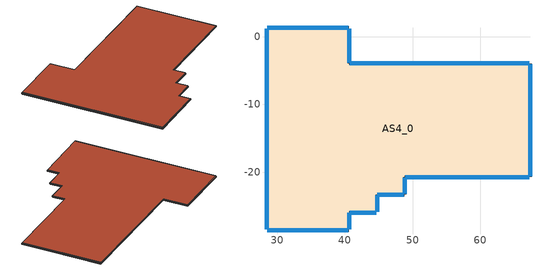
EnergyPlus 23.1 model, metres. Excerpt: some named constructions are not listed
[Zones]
AS4_0
 floor outside (90.1-2019 Nonresidential CZ 0 Exterior Floor (Mass)): 28.52,-28.46 28.52,1.21 40.52,1.21 40.52,-4 67.21,-4 67.21,-20.65 48.74,-20.65 48.74,-23.26 44.63,-23.26 44.63,-25.86 40.52,-25.86 40.52,-28.46 z44.8; 40.52,-4,44.8 40.52,1.21,44.8 40.63,-3.89,44.91; 67.21,-3.89,44.91 40.52,-4,44.8 40.63,-3.89,44.91; 48.74,-20.65,44.8 67.21,-20.65,44.8 48.84,-20.76,44.91; 48.84,-23.26,44.91 48.74,-20.65,44.8 48.84,-20.76,44.91; 44.63,-23.26,44.8 48.74,-23.26,44.8 44.73,-23.36,44.91; 44.73,-25.86,44.91 44.63,-23.26,44.8 44.73,-23.36,44.91; 40.52,-25.86,44.8 44.63,-25.86,44.8 40.63,-25.96,44.91; 40.63,-28.46,44.91 40.52,-25.86,44.8 40.63,-25.96,44.91
 wall outside (90.1-2019 Nonresidential CZ 0 Exterior Wall (Mass)): 28.41,1.21 28.41,-28.46 / 40.52,1.31 28.52,1.31 / 67.21,-3.89 40.63,-3.89 40.63,1.21 / 67.31,-20.65 67.31,-4 / 48.84,-23.26 48.84,-20.76 67.21,-20.76 / 44.73,-25.86 44.73,-23.36 48.74,-23.36 / 40.63,-28.46 40.63,-25.96 44.63,-25.96 / 28.52,-28.57 40.52,-28.57 z44.91:45.05
 window (90.1-2019 Nonresidential CZ 0 Glazing (Operable)): 28.41,1.16 28.41,-28.41 z44.96:45; 40.48,1.31 28.56,1.31 / 40.63,-3.85 40.63,1.16 / 67.17,-3.89 40.67,-3.89 / 67.31,-20.61 67.31,-4.04 / 48.88,-20.76 67.17,-20.76 / 48.84,-23.21 48.84,-20.8 / 44.78,-23.36 48.69,-23.36 / 44.73,-25.82 44.73,-23.4 / 40.67,-25.96 44.59,-25.96 / 40.63,-28.42 40.63,-26.01 / 28.56,-28.57 40.48,-28.57 z44.95:45.01
 roof outside (90.1-2019 Nonresidential CZ 0 Exterior Roof (Mass)): 28.52,-28.46 40.52,-28.46 40.52,-25.86 44.63,-25.86 44.63,-23.26 48.74,-23.26 48.74,-20.65 67.21,-20.65 67.21,-4 40.52,-4 40.52,1.21 28.52,1.21 z45.16; 40.52,1.21,45.16 28.52,1.31,45.05 28.52,1.21,45.16; 67.21,-20.65,45.16 67.31,-4,45.05 67.21,-4,45.16; 28.52,-28.46,45.16 40.52,-28.57,45.05 40.52,-28.46,45.16; 28.52,1.21,45.16 28.41,-28.46,45.05 28.52,-28.46,45.16
[Schedule:Day:Hourly]
c4ccf447-a27b-42b1-9802-ea999d4b2c90: Fraction, 1, 1, 1, 1, 1, 1, 1, 1, 1, 1, 0, 0, 0, 0, 0, 0, 1, 0, 0, 0, 0, 0, 0, 0
0b398b69-4368-4b74-b2f3-175b7dc5af27: Fraction, 1, 1, 1, 1, 1, 1, 1, 1, 1, 1, 1, 1, 0, 0, 0, 0, 0, 0, 0, 0, 0, 1, 1, 1
ac3c7a05-58bb-4a42-895c-72974b72888a: Fraction, 1, 1, 1, 1, 1, 1, 1, 0, 0, 0, 1, 1, 1, 1, 1, 1, 1, 0, 0, 0, 0, 1, 1, 1
3d5754fb-32bc-41e4-b112-98fcc44bd598: Fraction, 1, 1, 1, 1, 1, 1, 1, 1, 0, 0, 1, 1, 1, 1, 0, 1, 1, 1, 1, 1, 1, 1, 1, 1
82bcf877-275c-4a3c-b765-4a123bf61ed1: Fraction, 1, 1, 1, 1, 1, 1, 1, 1, 1, 0, 0, 0, 0, 1, 0, 0, 0, 0, 0, 0, 0, 0, 0, 0
9890cd37-b4c2-4c44-a83e-878bee04c5f3: Fraction, 1, 1, 1, 1, 1, 1, 1, 1, 0, 1, 1, 1, 1, 1, 1, 1, 1, 0, 1, 1, 1, 1, 1, 1
ae56a4a5-2270-4217-b9a9-b86023c949cb: Fraction, 1, 1, 1, 1, 1, 1, 1, 1, 0, 0, 1, 1, 1, 1, 1, 1, 0, 0, 0, 0, 0, 0, 1, 1
fbecde6c-4461-45eb-8aa6-6595ed944752: Fraction, 1, 1, 1, 1, 1, 1, 1, 0, 0, 0, 1, 1, 1, 0, 0, 0, 0, 1, 1, 1, 1, 1, 1, 1
41b021f0-73a1-4d49-be81-165688b528af: Fraction, 1, 1, 1, 1, 1, 1, 1, 1, 0, 0, 1, 1, 1, 1, 1, 1, 1, 0, 0, 0, 0, 0, 0, 1
3584f15f-e101-4984-91b8-3adbc99df360: Fraction, 1, 1, 1, 1, 0, 1, 1, 0, 0, 0, 0, 1, 1, 1, 1, 1, 0, 0, 0, 0, 0, 0, 0, 0
c58415d5-892f-485b-a76e-905961b24608: Fraction, 0, 0, 0, 0, 0, 1, 1, 1, 0, 0, 0, 0, 0, 1, 0, 0, 0, 0, 0, 0, 0, 0, 0, 0
72c68f45-f9cc-403b-b459-3e58ecabbf84: Fraction, 1, 1, 1, 1, 1, 1, 1, 1, 0, 0, 1, 1, 1, 1, 0, 0, 0, 0, 0, 0, 0, 0, 0, 0
c0fd0fdc-a16f-4514-a455-66bd269fde6d: Fraction, 0, 0, 0, 0, 0, 0, 0, 1, 0, 0, 0, 0, 0, 1, 0, 0, 0, 0, 0, 0, 0, 0, 1, 1
00c27f19-55bd-4c41-b366-58ea58e17037: Fraction, 1, 1, 1, 1, 1, 1, 1, 1, 0, 0, 0, 1, 0, 0, 0, 0, 0, 0, 0, 0, 0, 1, 1, 1
563e7a45-59e8-4f79-9c6e-1f605c8b86fb: Fraction, 1, 1, 1, 1, 1, 1, 1, 1, 0, 0, 0, 0, 1, 1, 1, 0, 0, 0, 0, 0, 0, 0, 1, 1
6e9b7464-69c6-4463-a3a1-b50fbd7dd766: Fraction, 1, 1, 1, 1, 1, 1, 1, 1, 1, 0, 0, 0, 0, 0, 0, 0, 1, 1, 1, 1, 1, 1, 1, 1
3922d17b-b284-4aca-9041-bb5c5a922c8b: Fraction, 1, 1, 1, 1, 1, 1, 1, 1, 1, 0, 0, 0, 1, 1, 0, 0, 0, 0, 0, 1, 1, 1, 1, 1
93204d44-af32-47b1-acbf-2931239cae5d: Fraction, 1, 1, 1, 1, 1, 1, 1, 1, 0, 1, 0, 0, 1, 1, 1, 1, 1, 1, 1, 1, 1, 1, 1, 1
53d7df4d-b313-4e94-a245-92140187c0d5: Fraction, 1, 1, 1, 1, 1, 1, 1, 1, 0, 0, 1, 0, 0, 0, 0, 0, 0, 0, 1, 1, 1, 1, 1, 1
e3c6776f-c882-4da7-9021-000075a7b4ed: Fraction, 1, 1, 1, 1, 1, 1, 1, 1, 1, 0, 0, 0, 0, 1, 0, 0, 0, 0, 1, 1, 1, 1, 1, 1
a57ab472-94c5-428c-b943-de180e2950b2: Fraction, 1, 1, 1, 1, 1, 1, 1, 1, 1, 0, 0, 0, 1, 0, 0, 0, 0, 0, 0, 0, 0, 0, 0, 1
670fedfc-a210-4f35-825a-9df7fae36cc3: Fraction, 1, 1, 1, 1, 1, 1, 1, 1, 1, 0, 0, 0, 1, 1, 1, 1, 0, 1, 1, 1, 1, 1, 1, 1
1f0ff603-8402-4749-9a1c-30ce57dcad57: Fraction, 1, 1, 1, 1, 1, 1, 1, 1, 0, 0, 1, 1, 0, 0, 0, 0, 1, 1, 1, 1, 1, 1, 1, 1
aecd7d89-a6b7-40bb-be40-aed957b28dfe: Fraction, 1, 1, 1, 1, 1, 1, 1, 1, 0, 0, 0, 0, 1, 1, 1, 1, 1, 1, 1, 1, 1, 1, 1, 1
78ed1bfd-e045-4464-8ee2-1ce25b72b8bf: Fraction, 1, 1, 1, 1, 1, 1, 1, 1, 0, 0, 0, 0, 0, 0, 0, 1, 1, 1, 1, 1, 1, 1, 1, 1
d87dcac8-03ba-490d-bdd7-d2a9ab8f53ba: Fraction, 1, 1, 1, 1, 1, 1, 1, 1, 1, 1, 1, 1, 1, 1, 1, 0, 0, 0, 1, 1, 1, 1, 1, 1
6c8459db-af2d-468f-be89-0d40c6bf65ce: Fraction, 1, 1, 1, 1, 1, 1, 1, 1, 0, 1, 1, 1, 1, 1, 1, 1, 1, 1, 1, 1, 1, 1, 1, 1
e693b079-199a-4dbb-88a8-1cda90736e8a: Fraction, 1, 1, 1, 1, 1, 1, 1, 1, 1, 0, 0, 0, 0, 0, 0, 0, 1, 1, 0, 0, 0, 0, 1, 1
90e091b3-4e59-4ae8-a5b3-2f2f4fa65e4b: Fraction, 1, 1, 1, 1, 1, 1, 1, 1, 1, 0, 0, 0, 0, 0, 0, 0, 0, 0, 0, 1, 1, 1, 1, 1
1fef9f4f-fd6b-4e02-93a3-4119d37c3b9a: Fraction, 1, 1, 1, 1, 1, 1, 1, 0, 0, 0, 1, 1, 1, 1, 1, 1, 1, 0, 0, 0, 0, 0, 0, 0
188dc134-21ce-4983-ad45-306410db801b: Fraction, 0, 1, 1, 1, 1, 1, 1, 1, 0, 0, 1, 0, 1, 1, 1, 0, 0, 0, 0, 0, 0, 0, 0, 1
6c7f7488-c30a-4af6-8dba-191ca458fab1: Fraction, 1, 1, 1, 1, 1, 1, 1, 1, 0, 0, 0, 1, 1, 1, 0, 0, 0, 1, 1, 1, 1, 1, 1, 1
d65c07f6-8294-4138-80ce-a65e602b4cc6: Fraction, 1, 1, 1, 1, 1, 1, 1, 1, 1, 0, 0, 0, 0, 0, 0, 0, 0, 0, 0, 0, 0, 1, 1, 1
bba2d6b9-d1d6-4604-8105-cc43e10e85fc: Fraction, 1, 1, 1, 1, 1, 1, 1, 1, 0, 0, 1, 1, 1, 1, 1, 1, 1, 1, 0, 0, 0, 0, 1, 1
e5d6e1af-95e8-4f4c-84a9-98908a468a60: Fraction, 1, 1, 1, 1, 1, 1, 1, 1, 0, 0, 1, 0, 0, 0, 1, 1, 1, 1, 1, 1, 1, 1, 1, 1
4134a19c-cb9b-4d19-b4d1-ffdb67cbf48e: Fraction, 1, 1, 1, 1, 1, 1, 1, 1, 0, 0, 0, 0, 0, 0, 0, 0, 0, 1, 1, 1, 1, 1, 1, 1
04c1e233-3658-472a-8c91-b781cf504ed0: Fraction, 1, 1, 1, 1, 1, 1, 1, 1, 0, 0, 0, 1, 1, 0, 0, 0, 0, 0, 0, 0, 1, 1, 1, 1
b1f358cc-53bf-47c4-bd19-2fb39d095059: Fraction, 1, 1, 1, 1, 1, 1, 1, 1, 0, 0, 1, 1, 1, 1, 0, 0, 1, 0, 0, 0, 0, 1, 1, 1
92c318f3-9e36-4b45-8c80-fc47cac3c394: Fraction, 1, 1, 1, 1, 1, 1, 1, 1, 1, 0, 1, 1, 1, 1, 1, 1, 1, 0, 0, 0, 0, 0, 1, 1
ea06fecf-6871-4234-9771-46fc114667d0: Fraction, 1, 1, 1, 1, 1, 1, 1, 1, 0, 0, 1, 1, 1, 0, 1, 1, 0, 0, 1, 1, 1, 1, 1, 1
50cc57a6-1cf4-48d9-871c-f42800d4c46f: Fraction, 1, 1, 1, 1, 1, 1, 1, 1, 1, 0, 0, 0, 0, 1, 0, 0, 0, 0, 0, 0, 0, 1, 1, 1
55ec0289-93ed-454d-a0de-a63755d321c4: Fraction, 1, 1, 1, 1, 1, 1, 1, 1, 0, 0, 0, 1, 1, 1, 1, 0, 0, 0, 0, 0, 0, 0, 0, 0
707a5f9b-f938-458c-b27e-1132e65a76e7: Fraction, 0, 1, 1, 1, 1, 1, 1, 0, 0, 0, 1, 1, 1, 1, 0, 0, 0, 0, 0, 0, 1, 1, 1, 0
d1ca125e-59ad-4eb3-8275-c97758484581: Fraction, 0, 0, 0, 0, 0, 0, 0, 0, 0, 0, 0, 1, 1, 0, 0, 1, 0, 0, 0, 0, 0, 0, 0, 0
103cd458-d4a2-4d69-9dd7-067b40088a6a: Fraction, 0, 0, 0, 0, 0, 0, 0, 0, 0, 0, 0, 1, 1, 1, 1, 0, 0, 0, 0, 0, 0, 0, 0, 0
349ed7d1-b429-4ea3-bd8e-c9bea795b270: Fraction, 0, 0, 0, 0, 0, 0, 0, 0, 0, 0, 0, 1, 0, 0, 0, 0, 0, 0, 0, 0, 0, 0, 0, 0
58e9302f-8ccd-4fe3-a4c1-182aa8fa9b55: Fraction, 0, 0, 0, 0, 1, 0, 0, 0, 0, 0, 0, 1, 1, 1, 0, 0, 0, 0, 0, 0, 0, 0, 0, 0
d425922a-2d02-4249-a1bd-7baf38a99533: Fraction, 0, 0, 0, 0, 1, 0, 0, 0, 0, 0, 0, 1, 1, 1, 0, 1, 1, 1, 0, 0, 1, 1, 1, 1
7bed6700-a9ba-45a4-a9e5-c5fdfd73fcb9: Fraction, 1, 1, 1, 1, 1, 1, 1, 1, 1, 1, 1, 1, 1, 1, 1, 1, 1, 1, 1, 1, 1, 1, 1, 1
05b9bb42-3e42-4687-88f4-768852f5eb39: Fraction, 1, 1, 1, 0, 1, 1, 1, 1, 0, 1, 1, 1, 1, 1, 1, 1, 1, 1, 1, 1, 1, 1, 1, 1
11b49de1-624e-40b2-af62-52e4a88d3758: Fraction, 1, 1, 1, 1, 1, 1, 1, 1, 1, 0, 0, 0, 1, 1, 0, 0, 1, 1, 1, 1, 1, 1, 1, 1
a6d92d8f-33bf-4d4e-bd2b-6ed633d14e93: Fraction, 1, 1, 1, 1, 1, 1, 1, 1, 1, 0, 0, 1, 1, 0, 1, 0, 1, 1, 0, 1, 0, 0, 1, 0
473985db-0ec8-43dc-a185-1e8080a0f37a: Fraction, 0, 1, 1, 1, 1, 1, 1, 1, 1, 1, 1, 1, 1, 0, 0, 0, 0, 0, 0, 0, 1, 1, 1, 1
02441133-b8b5-4f69-a284-382d43593010: Fraction, 1, 1, 1, 1, 1, 1, 1, 1, 1, 1, 1, 1, 0, 0, 0, 0, 0, 0, 0, 1, 1, 1, 1, 1
17b75006-965e-446e-87dd-ad584f583c18: Fraction, 1, 1, 1, 1, 1, 1, 1, 1, 1, 1, 1, 1, 1, 1, 0, 1, 1, 1, 0, 1, 1, 1, 1, 1
0c5b3390-6998-4274-a25a-3902252db30e: Fraction, 1, 1, 1, 1, 1, 1, 1, 1, 1, 0, 0, 0, 0, 0, 0, 0, 0, 0, 0, 0, 1, 1, 1, 1
f9cfe661-3567-4229-ae9b-21ddcd5c0a1c: Fraction, 1, 1, 1, 1, 1, 1, 1, 1, 0, 0, 0, 0, 1, 1, 1, 1, 0, 0, 0, 0, 0, 0, 1, 0
346d99aa-bf77-4711-a827-3caad76638ae: Fraction, 1, 1, 1, 1, 1, 1, 1, 1, 1, 1, 0, 1, 1, 1, 1, 0, 0, 0, 0, 0, 1, 1, 1, 0
49368485-305e-4578-9729-690f54379471: Fraction, 1, 1, 1, 1, 1, 1, 1, 1, 1, 0, 0, 0, 0, 1, 1, 1, 1, 1, 1, 1, 1, 1, 1, 1
cdc92f00-061b-4455-a2dc-c07776342619: Fraction, 1, 1, 1, 1, 1, 1, 1, 1, 1, 1, 0, 0, 0, 0, 0, 0, 0, 1, 0, 1, 1, 1, 1, 1
e01c8ab8-97df-483f-a73d-44a4240914aa: Fraction, 1, 1, 1, 1, 1, 1, 1, 1, 0, 0, 0, 0, 0, 0, 0, 0, 0, 0, 0, 1, 1, 1, 1, 1
3393af70-1966-4827-a286-c2c8b7e73680: Fraction, 1, 1, 1, 1, 1, 1, 1, 1, 0, 0, 0, 0, 1, 0, 1, 0, 1, 1, 1, 1, 0, 1, 1, 1
17d8ad6e-141e-4351-ba0a-ab2ee57fb3e3: Fraction, 1, 1, 1, 1, 1, 1, 1, 1, 0, 0, 0, 0, 1, 0, 0, 0, 0, 0, 0, 0, 0, 1, 1, 1
6b8b1f78-6713-4933-bedc-b86b58595f79: Fraction, 1, 1, 1, 1, 1, 1, 1, 1, 0, 0, 0, 1, 0, 1, 1, 0, 0, 0, 0, 0, 0, 0, 0, 1
1e78ddf7-12be-42c1-89c7-6eb862485a9d: Fraction, 1, 1, 0, 0, 1, 1, 0, 1, 0, 0, 0, 0, 1, 0, 0, 0, 0, 0, 0, 0, 0, 0, 0, 0
6ea02846-ddf1-450f-ac3a-7063d524db3a: Fraction, 0, 0, 1, 0, 0, 0, 1, 0, 0, 0, 0, 0, 0, 1, 1, 0, 0, 0, 0, 0, 0, 0, 0, 0
0c677950-95d5-4893-abe2-be683a77b14e: Fraction, 0, 0, 0, 0, 0, 0, 0, 0, 0, 0, 0, 1, 1, 1, 1, 1, 0, 0, 0, 0, 0, 0, 1, 0
5d3838df-9e46-430a-800f-b9010e56dbdc: Fraction, 1, 1, 0, 0, 1, 0, 0, 1, 0, 0, 0, 1, 1, 1, 1, 0, 0, 0, 0, 0, 0, 0, 0, 0
af9135be-9d5d-47ef-9d9e-be369d3adbfd: Fraction, 0, 1, 0, 1, 1, 1, 1, 1, 0, 0, 0, 1, 1, 1, 1, 1, 0, 0, 0, 0, 0, 0, 0, 0
4b022855-26c2-46e8-949d-804d01762365: Fraction, 0, 1, 1, 1, 1, 1, 1, 1, 0, 0, 0, 0, 1, 1, 1, 1, 0, 0, 0, 0, 0, 0, 0, 0
79d72312-0716-4365-9acc-d884ec0f0eb7: Fraction, 0, 0, 0, 1, 1, 0, 0, 1, 0, 0, 0, 1, 1, 1, 1, 1, 0, 0, 0, 0, 0, 0, 0, 0
d2c34529-b7d6-4d18-bad7-7201920981ef: Fraction, 0, 1, 1, 1, 1, 0, 0, 1, 0, 0, 0, 0, 0, 0, 0, 0, 0, 0, 0, 0, 0, 0, 1, 1
86b0c215-48e7-43ac-875e-61fbcac0072f: Fraction, 0, 0, 0, 0, 0, 0, 0, 0, 1, 1, 1, 1, 1, 0, 1, 1, 1, 1, 1, 1, 1, 1, 1, 1
585e33b0-e9f8-43e5-973b-9a4689dcbcc6: Fraction, 0, 0, 0, 0, 0, 0, 0, 0, 1, 1, 1, 1, 1, 1, 1, 1, 1, 1, 1, 1, 1, 1, 1, 1
119978c1-df60-4fd9-8c28-e640b3f1f6a1: Fraction, 0, 0, 0, 0, 0, 0, 0, 0, 1, 1, 1, 0, 0, 0, 0, 0, 1, 1, 1, 1, 1, 1, 1, 0
27900325-2d38-4e2f-b44c-a19f08397988: Fraction, 0, 0, 0, 0, 0, 0, 0, 0, 1, 1, 1, 1, 1, 1, 1, 1, 1, 1, 1, 1, 1, 1, 1, 0
4c86d53a-5db2-499e-bc00-009f1d81d7c8: Fraction, 0, 0, 0, 0, 0, 0, 0, 0, 1, 1, 1, 1, 0, 0, 0, 1, 1, 1, 1, 1, 1, 1, 1, 1
de683601-8924-49ea-9a54-b1079d85bb9f: Fraction, 0, 0, 0, 0, 0, 0, 0, 0, 1, 1, 1, 1, 1, 1, 1, 1, 1, 1, 1, 1, 1, 1, 0, 0
4f16de68-bf5a-4507-a2f7-830a913f2666: Fraction, 0, 0, 0, 0, 0, 0, 0, 1, 1, 1, 1, 1, 0, 0, 0, 0, 1, 1, 1, 1, 1, 1, 1, 0
09d08334-8c3e-4960-aea6-d20325a490d8: Fraction, 0, 0, 0, 0, 0, 0, 0, 0, 1, 1, 1, 1, 0, 0, 0, 0, 0, 1, 1, 1, 1, 1, 1, 1
effe285f-6612-4db0-bb1e-0a2022bd09b6: Fraction, 0, 0, 0, 0, 0, 0, 0, 0, 1, 1, 1, 1, 0, 0, 0, 0, 0, 1, 1, 1, 1, 1, 1, 0
d0f40f2e-3b8e-4dda-b58e-be899c35dbff: Fraction, 0, 0, 0, 0, 0, 1, 1, 1, 1, 1, 0, 0, 0, 0, 1, 1, 1, 1, 1, 1, 1, 1, 0, 0
dffe8f42-ac7a-4238-aa8e-008ecdd6e788: Fraction, 0, 0, 0, 0, 0, 1, 1, 1, 1, 1, 1, 1, 1, 1, 1, 0, 0, 0, 0, 0, 0, 0, 0, 0
3700b5b6-f2fa-471c-b5ff-3d04a90d3e77: Fraction, 0, 0, 0, 0, 0, 0, 0, 1, 1, 1, 1, 1, 1, 1, 1, 1, 1, 1, 1, 1, 1, 1, 0, 0
df5d91ae-4849-4d14-acb2-b1d77036a77b: Fraction, 0, 0, 0, 0, 0, 0, 0, 1, 1, 1, 1, 1, 1, 1, 1, 1, 1, 1, 1, 1, 1, 1, 1, 0
b42d4e12-6ebb-44fe-9123-11d5f3bec666: Fraction, 0, 0, 0, 0, 0, 0, 0, 0, 0, 0, 0, 1, 1, 1, 1, 1, 1, 1, 1, 1, 0, 0, 0, 0
83bfce31-63bc-4119-8561-b63fdcf22827: Fraction, 0, 0, 0, 0, 0, 0, 1, 1, 1, 1, 1, 1, 1, 1, 1, 1, 1, 1, 1, 1, 1, 0, 0, 0
31c8af39-375a-47f7-a9fd-2e5ddd67f2a5: Fraction, 0, 0, 0, 0, 1, 1, 1, 1, 1, 1, 1, 1, 1, 1, 1, 1, 1, 1, 1, 1, 1, 0, 0, 0
6c10bb37-76aa-41f3-8605-ab4ce090dabc: Fraction, 0, 0, 0, 0, 0, 0, 0, 0, 0, 0, 0, 0, 0, 0, 1, 1, 1, 1, 1, 1, 0, 0, 0, 0
65ba43b8-7a86-464a-ae66-82983a1f8082: Fraction, 0, 0, 0, 0, 0, 0, 1, 1, 1, 1, 1, 1, 1, 1, 1, 1, 1, 1, 1, 1, 1, 1, 0, 0
07b37ee4-9cd2-4f81-9a85-8878df227384: Fraction, 1, 0, 0, 0, 0, 0, 0, 0, 1, 1, 1, 1, 1, 0, 1, 1, 1, 1, 0, 0, 0, 0, 0, 0
7eb7b755-01fe-417d-a3b2-24d5c2bbb8cb: Fraction, 0, 0, 0, 0, 0, 0, 1, 1, 1, 1, 1, 1, 0, 0, 1, 1, 0, 0, 0, 0, 0, 0, 0, 0
4c3fb4da-454e-41c1-9e60-c3013bccbcd1: Fraction, 0, 0, 0, 1, 1, 1, 1, 1, 1, 1, 1, 1, 1, 1, 1, 1, 1, 1, 1, 1, 1, 1, 1, 1
46926637-9c01-4ea1-8e96-2c5c7fd94be6: Fraction, 0, 0, 0, 0, 0, 0, 0, 0, 1, 1, 1, 1, 0, 0, 0, 0, 1, 1, 1, 1, 1, 1, 1, 1
4522a1ac-b33f-4919-a199-e9732599f536: Fraction, 1, 1, 1, 1, 1, 1, 1, 1, 0, 0, 0, 0, 0, 0, 0, 0, 1, 1, 1, 1, 1, 1, 1, 1
4d024958-71f7-4f34-966b-7dc882f07429: Fraction, 1, 1, 1, 0, 0, 0, 0, 0, 1, 1, 1, 1, 1, 1, 1, 1, 1, 1, 1, 1, 1, 1, 1, 1
58901eef-bc77-4747-bd5c-17c4f4cc19b1: Fraction, 1, 1, 1, 0, 0, 0, 0, 0, 1, 1, 1, 1, 1, 0, 0, 0, 1, 1, 1, 1, 1, 1, 1, 1
06e03f08-ef57-4375-8554-6c60cd2b946c: Fraction, 1, 0, 0, 0, 0, 0, 0, 0, 1, 1, 1, 1, 1, 0, 0, 1, 1, 1, 1, 1, 1, 1, 1, 1
83753fe4-7175-450f-9f48-21955f6e6803: Fraction, 1, 1, 1, 1, 0, 0, 0, 0, 1, 1, 1, 1, 1, 1, 1, 1, 1, 1, 1, 1, 1, 1, 1, 1
1a66f2b9-3e49-40fc-93e9-a96b571ced7f: Fraction, 0, 0, 0, 0, 0, 0, 0, 0, 0, 1, 0, 0, 0, 0, 0, 0, 0, 1, 1, 0, 0, 0, 0, 0
ac105058-e972-4609-b75a-3d85afa444e7: Fraction, 0, 0, 0, 0, 0, 0, 0, 0, 1, 1, 1, 0, 0, 0, 0, 0, 1, 0, 0, 0, 0, 0, 0, 0
bf7152d5-6d6d-434c-8a02-9444d28817c8: Fraction, 1, 0, 0, 0, 0, 0, 0, 0, 1, 1, 1, 1, 0, 0, 0, 1, 1, 1, 1, 1, 1, 1, 1, 1
6eb2aae0-56c9-4847-b71a-55e47b93cedb: Fraction, 1, 1, 1, 1, 1, 1, 1, 1, 1, 1, 1, 1, 0, 1, 1, 1, 1, 1, 1, 1, 1, 1, 1, 1
280cfe7f-11c0-40ba-afd9-607aa4afc15b: Fraction, 1, 0, 0, 0, 0, 0, 0, 0, 1, 1, 1, 1, 1, 1, 1, 1, 1, 1, 1, 1, 1, 1, 1, 1
20b42feb-98a1-4e2c-a508-dec9e091b228: Fraction, 1, 0, 1, 1, 0, 1, 1, 1, 1, 1, 1, 0, 0, 0, 0, 0, 0, 1, 1, 1, 1, 1, 1, 1
611043e5-c419-416d-86bb-d1b226f7e752: Fraction, 1, 1, 1, 1, 1, 1, 1, 1, 1, 1, 1, 1, 0, 1, 0, 1, 1, 1, 1, 1, 1, 1, 1, 1
da6b46a9-0718-48cb-aaac-2ab5948e5325: Fraction, 1, 1, 1, 1, 1, 1, 1, 1, 1, 1, 1, 0, 1, 1, 0, 0, 1, 1, 1, 1, 1, 1, 1, 0
ed98fe6f-aa5f-42cc-97d3-193c51d932e4: Fraction, 1, 1, 1, 0, 0, 0, 0, 0, 1, 1, 1, 0, 0, 0, 0, 1, 1, 1, 1, 1, 1, 0, 0, 1
a2a5fb9c-5071-4bea-80da-02b898df2a95: Fraction, 1, 0, 0, 0, 0, 0, 0, 0, 1, 1, 1, 0, 0, 0, 0, 0, 1, 1, 0, 1, 1, 0, 0, 0
85a997f9-f599-4e8a-bb04-9648966a3608: Fraction, 0, 0, 0, 0, 0, 0, 0, 0, 1, 1, 1, 0, 0, 0, 0, 1, 1, 1, 1, 0, 1, 1, 0, 0
5c78e2f7-c61e-4b1b-ac7c-b61c77267391: Fraction, 0, 0, 0, 0, 0, 0, 0, 0, 1, 1, 1, 0, 0, 0, 0, 0, 0, 1, 0, 0, 0, 0, 0, 0
4f0d5abb-d298-4ded-a996-2f69b9e2188b: Fraction, 0, 0, 1, 1, 0, 0, 1, 1, 1, 1, 1, 0, 1, 1, 0, 0, 1, 1, 1, 1, 1, 1, 1, 1
bdc10191-cb1c-48e8-9965-2855e2be301e: Fraction, 1, 0, 0, 1, 0, 0, 1, 1, 1, 1, 1, 0, 0, 0, 0, 0, 0, 1, 1, 1, 1, 1, 1, 1
7e4b2c1a-bf2c-4794-89fa-81d9b3104e28: Fraction, 1, 1, 1, 1, 0, 0, 0, 0, 1, 1, 1, 0, 0, 0, 0, 0, 1, 1, 1, 1, 1, 1, 1, 1
cf3f0947-6a0a-4a6f-ac04-4fde5927cfb0: Fraction, 0, 0, 0, 0, 0, 0, 0, 0, 1, 1, 1, 0, 0, 0, 0, 0, 1, 1, 1, 1, 1, 1, 1, 1
1d3fbbf9-77a8-46ac-8ba1-234fe2954876: Fraction, 1, 1, 0, 0, 0, 0, 0, 1, 1, 1, 1, 0, 0, 0, 0, 0, 0, 1, 1, 1, 1, 1, 1, 1
76234720-dce5-4683-b133-de50af074e9d: Fraction, 1, 1, 1, 1, 1, 1, 1, 1, 1, 1, 1, 1, 1, 0, 1, 1, 1, 1, 1, 1, 1, 1, 1, 1
c6cc9f0b-de04-4668-8d51-18594e2986e5: Fraction, 1, 1, 1, 1, 1, 1, 1, 1, 1, 1, 1, 0, 0, 0, 1, 1, 1, 1, 1, 1, 1, 1, 1, 1
ac0cbcf1-26c1-4a99-bd76-46b23307f76a: Fraction, 1, 1, 1, 1, 1, 1, 1, 1, 1, 1, 1, 1, 0, 0, 0, 0, 1, 1, 1, 1, 1, 1, 1, 1
4ba0014d-e292-440c-a90b-7d648b3ae0f0: Fraction, 1, 1, 1, 0, 0, 0, 0, 0, 1, 1, 1, 0, 0, 0, 0, 0, 1, 1, 1, 1, 1, 1, 1, 1
abbb9255-8682-43c8-9b81-22c538229561: Fraction, 0, 0, 0, 1, 0, 0, 0, 0, 1, 1, 1, 0, 0, 0, 0, 0, 0, 1, 1, 1, 1, 1, 1, 0
580ecbfe-621f-4193-b937-0663ba0e6bb7: Fraction, 0, 0, 0, 0, 0, 0, 0, 0, 1, 1, 1, 0, 0, 0, 0, 0, 0, 1, 1, 1, 1, 1, 1, 0
993a284d-ebc0-43c0-99a3-a84858c36317: Fraction, 0, 0, 0, 0, 1, 1, 1, 0, 1, 1, 0, 0, 0, 0, 0, 0, 0, 1, 1, 1, 1, 1, 1, 1
d47c9510-e9d9-4402-ab26-28a53c280040: Fraction, 0, 0, 0, 0, 1, 1, 1, 1, 1, 1, 1, 0, 0, 0, 0, 0, 0, 1, 1, 1, 1, 1, 1, 1
ef4f6eef-9def-468d-97fb-1695dea2bef4: Fraction, 1, 1, 1, 1, 1, 1, 1, 1, 1, 1, 1, 0, 0, 0, 0, 0, 1, 1, 1, 1, 1, 0, 0, 0
587fc404-fc69-4493-8f8f-49e67b0738e9: Fraction, 0, 0, 0, 0, 0, 0, 0, 0, 0, 0, 1, 1, 1, 1, 0, 0, 1, 1, 1, 0, 0, 1, 0, 1
568c6084-8be1-4b30-9cd1-4ae48f65c015: Fraction, 1, 0, 0, 0, 0, 0, 0, 0, 0, 0, 0, 0, 1, 0, 1, 0, 0, 0, 0, 0, 0, 0, 0, 0
6a13e376-ede4-465a-8a27-9340b77decfc: Fraction, 0, 0, 0, 0, 0, 0, 0, 0, 1, 1, 1, 0, 1, 0, 0, 1, 1, 1, 1, 0, 1, 0, 0, 0
99b39c45-6864-4acd-8c40-0a5a6e6d1637: Fraction, 0, 0, 0, 0, 0, 0, 0, 0, 1, 1, 1, 0, 0, 0, 0, 0, 0, 0, 1, 1, 1, 1, 1, 1
0d690df0-8f51-4939-b751-69ce5bc2c568: Fraction, 0, 1, 0, 0, 0, 1, 0, 0, 1, 1, 1, 0, 0, 0, 0, 0, 0, 1, 1, 1, 1, 1, 1, 1
4aba5a19-0663-4d99-905d-84a1d7ec4da9: Fraction, 1, 1, 1, 1, 1, 0, 0, 1, 1, 1, 1, 1, 0, 0, 0, 0, 1, 1, 1, 1, 0, 0, 0, 1
f6b26d5f-8ad4-4443-97d1-cabd08704e2b: Fraction, 1, 0, 1, 0, 0, 0, 0, 0, 1, 1, 1, 0, 0, 0, 0, 0, 0, 1, 1, 1, 1, 1, 1, 1
4921213e-c6b1-47cb-abdd-064a43c18608: Fraction, 1, 0, 0, 0, 0, 0, 1, 0, 1, 1, 1, 0, 0, 0, 0, 0, 0, 0, 1, 1, 1, 1, 1, 1
f094203c-3a9e-4c8a-a922-b3f16d0fcdfd: Fraction, 1, 1, 1, 0, 0, 0, 0, 0, 1, 1, 1, 0, 0, 0, 0, 0, 0, 0, 1, 1, 1, 1, 1, 1
b1535166-7d67-48ed-bd47-c3c7b2c6c57a: Fraction, 1, 1, 1, 1, 0, 0, 0, 0, 1, 1, 1, 0, 0, 0, 0, 0, 0, 0, 1, 1, 1, 1, 1, 1
592e8cd1-a96b-40ca-8723-dbde336f2f20: Fraction, 1, 1, 0, 0, 0, 0, 0, 0, 1, 1, 1, 0, 0, 0, 0, 0, 1, 0, 0, 0, 1, 0, 0, 0
f339dd50-7ff8-4d56-a5be-4f5a8e7f2f3d: Fraction, 1, 1, 1, 1, 0, 0, 0, 0, 1, 1, 0, 0, 0, 0, 0, 0, 0, 1, 1, 1, 1, 1, 1, 1
6ef6f922-ee23-4f80-b1b6-722cda6abd49: Fraction, 1, 1, 1, 1, 1, 0, 1, 1, 1, 0, 0, 0, 0, 0, 0, 0, 0, 0, 1, 1, 1, 1, 1, 1
266b7385-cb1d-47d9-9b04-b2daf3a4116d: Fraction, 1, 1, 1, 0, 0, 0, 0, 1, 1, 1, 1, 0, 0, 0, 0, 0, 0, 0, 1, 1, 1, 1, 1, 1
9531edcf-b36e-42b5-afb4-1c2b1483b8ea: Fraction, 0, 0, 0, 1, 0, 1, 0, 0, 1, 1, 1, 1, 0, 0, 0, 0, 0, 1, 1, 1, 1, 1, 1, 1
33a78d56-9e17-4487-b73a-f786bb71fcd0: Fraction, 1, 1, 0, 0, 0, 0, 0, 0, 1, 0, 0, 0, 0, 0, 1, 0, 1, 1, 1, 0, 1, 1, 0, 0
df597e22-1eb1-465c-8476-db5a0d93acb4: Fraction, 0, 0, 0, 0, 0, 0, 1, 0, 1, 0, 0, 0, 0, 0, 0, 0, 0, 0, 1, 1, 1, 1, 1, 1
beb6c7df-b257-4cef-b97a-695b6bb86c76: Fraction, 1, 0, 0, 0, 0, 0, 1, 0, 1, 1, 1, 0, 0, 0, 1, 1, 1, 1, 1, 1, 1, 1, 1, 0
9982e582-f298-4362-9dcc-c1624934d46c: Fraction, 0, 0, 0, 0, 0, 0, 0, 0, 1, 0, 0, 0, 0, 0, 0, 1, 0, 1, 1, 0, 0, 0, 0, 0
1422b397-acd9-4324-98d7-5a92965769eb: Fraction, 0, 0, 0, 0, 0, 0, 0, 1, 1, 1, 1, 1, 0, 0, 0, 0, 1, 1, 1, 1, 1, 1, 0, 1
63e12d00-40b7-4dc0-b769-2142dac5279a: Fraction, 1, 1, 0, 0, 0, 0, 0, 0, 1, 0, 0, 0, 0, 0, 0, 0, 0, 0, 0, 1, 1, 1, 1, 1
7063a3dc-facc-4fbf-a3d1-23b0835a210a: Fraction, 0, 0, 0, 0, 0, 0, 0, 0, 1, 1, 0, 0, 0, 1, 1, 1, 1, 1, 1, 0, 1, 0, 0, 0
7232266f-c494-4044-8878-32b5271fad87: Fraction, 0, 0, 0, 0, 0, 0, 0, 0, 1, 1, 1, 0, 0, 0, 0, 0, 1, 1, 1, 1, 1, 0, 0, 0
cc0abbb1-b387-4a52-b964-4f9a21de8dd8: Fraction, 0, 0, 0, 0, 0, 0, 0, 0, 1, 0, 0, 1, 0, 0, 0, 1, 1, 1, 1, 0, 0, 0, 0, 0
156e01a2-add9-41df-a101-9e7748038ff9: Fraction, 0, 0, 0, 0, 0, 0, 0, 0, 1, 1, 0, 0, 0, 0, 0, 0, 0, 0, 1, 1, 1, 1, 1, 1
437c2287-65e9-4da7-9d58-2799893c7494: Fraction, 1, 0, 0, 1, 0, 0, 0, 0, 1, 0, 0, 0, 0, 0, 0, 0, 1, 0, 0, 0, 0, 0, 0, 0
f0d682f9-b775-46b4-80d7-66feef5da3d9: Fraction, 0, 0, 1, 0, 0, 0, 0, 0, 1, 1, 0, 0, 0, 1, 1, 1, 0, 0, 1, 0, 0, 0, 0, 0
a690105e-ed6f-4276-a1c8-e76e7156d1c8: Fraction, 0, 0, 0, 0, 0, 0, 0, 0, 1, 1, 0, 0, 0, 0, 0, 1, 0, 0, 0, 0, 0, 0, 0, 0
7c68dc4a-ec1e-4fbf-baf0-cad333b614fb: Fraction, 0, 0, 0, 0, 0, 0, 0, 0, 0, 1, 0, 0, 0, 0, 0, 1, 0, 1, 1, 0, 0, 0, 0, 0
f0281250-6d3c-43b4-a509-5bb9bc44b201: Fraction, 0, 0, 0, 0, 0, 0, 0, 0, 0, 0, 0, 0, 0, 0, 1, 1, 1, 1, 1, 1, 1, 0, 0, 0
8b9636d5-250f-443d-8de2-a1961cfc3297: Fraction, 0, 0, 0, 0, 1, 1, 1, 1, 1, 1, 0, 0, 0, 0, 0, 0, 0, 1, 1, 1, 1, 1, 1, 1
a4e140e8-0e46-4351-93f3-9d43c174b891: Fraction, 1, 0, 0, 0, 0, 0, 0, 0, 1, 1, 1, 0, 0, 0, 0, 0, 0, 0, 1, 1, 1, 1, 1, 1
64e58371-dfe4-44c8-9561-fe6e0e6f34bd: Fraction, 1, 0, 1, 1, 0, 1, 0, 1, 1, 1, 0, 0, 0, 0, 0, 0, 0, 1, 1, 1, 1, 1, 1, 1
a35f0f36-ce5a-4681-9c30-5a4957055f2d: Fraction, 1, 0, 0, 0, 0, 0, 0, 0, 1, 0, 0, 0, 0, 0, 0, 0, 0, 0, 1, 1, 1, 1, 1, 1
e45526f9-2471-42b6-ab2f-5e14af2e0310: Fraction, 1, 1, 1, 1, 0, 1, 1, 1, 1, 0, 0, 0, 0, 0, 0, 0, 0, 0, 0, 1, 1, 1, 1, 1
73b113c8-ca73-46fa-ab36-1d5ddd2a6f58: Fraction, 1, 1, 1, 1, 0, 0, 1, 0, 1, 1, 0, 0, 1, 0, 0, 0, 0, 0, 0, 0, 0, 0, 0, 0
23178ae7-8dcd-4cf4-b806-27087fd1d5f5: Fraction, 0, 0, 0, 0, 0, 0, 0, 0, 1, 1, 1, 0, 0, 0, 0, 0, 0, 1, 1, 1, 1, 1, 1, 1
9219f6f0-ed57-4da1-adc9-04b90058cc15: Fraction, 1, 0, 0, 0, 0, 0, 0, 0, 1, 1, 0, 0, 0, 1, 1, 1, 1, 1, 1, 1, 1, 1, 1, 0
5ada1879-9a32-4e62-b4dd-577fa026b9d9: Fraction, 0, 0, 0, 0, 0, 0, 0, 0, 1, 1, 0, 0, 0, 0, 0, 0, 0, 1, 0, 1, 1, 1, 1, 1
689e735e-8747-4174-9768-cc76e92a76a9: Fraction, 1, 1, 1, 1, 0, 0, 1, 1, 1, 1, 0, 0, 1, 1, 1, 0, 0, 1, 1, 0, 0, 0, 0, 0
a7a11ff6-caa7-4460-887e-2d8c3fceb274: Fraction, 0, 0, 0, 0, 0, 0, 0, 0, 1, 1, 1, 0, 0, 0, 0, 1, 1, 0, 0, 0, 0, 0, 0, 0
63b6ad93-f008-418b-a531-3d2827ebacdc: Fraction, 0, 0, 0, 0, 0, 0, 0, 0, 1, 1, 1, 0, 0, 0, 0, 1, 0, 0, 1, 1, 1, 1, 1, 1
bb552ab2-c5d3-4245-a078-b61ad7f7189e: Fraction, 1, 1, 1, 1, 0, 1, 1, 1, 1, 0, 1, 0, 0, 0, 1, 0, 0, 0, 0, 0, 0, 0, 0, 0
7acc0abf-70af-4c10-a09c-10742857c18b: Fraction, 0, 0, 0, 0, 0, 0, 0, 0, 0, 1, 1, 0, 0, 0, 0, 0, 1, 1, 1, 1, 1, 1, 1, 1
8d635939-6757-4db4-adac-d7581c2cd000: Fraction, 0, 0, 0, 0, 0, 0, 0, 0, 1, 0, 0, 0, 0, 0, 0, 1, 1, 1, 1, 1, 1, 1, 1, 1
a115bb96-6acb-44ae-9190-327e8362a81f: Fraction, 0, 0, 0, 1, 0, 0, 1, 0, 1, 1, 1, 0, 0, 0, 1, 1, 1, 1, 1, 1, 1, 1, 1, 1
6df86f86-71fc-447c-b1af-003cadfd4127: Fraction, 1, 1, 1, 1, 0, 1, 0, 0, 0, 0, 0, 0, 0, 0, 0, 0, 0, 0, 1, 1, 1, 1, 1, 1
66b033c3-2b68-4557-920e-de050fe9c188: Fraction, 1, 1, 1, 1, 1, 0, 0, 0, 0, 0, 0, 0, 0, 0, 0, 0, 0, 0, 0, 1, 1, 1, 1, 1
5e1bd556-7b5c-4e20-8ff2-665f9357252f: Fraction, 1, 1, 1, 1, 0, 1, 0, 1, 1, 0, 0, 0, 0, 0, 0, 0, 0, 0, 0, 1, 1, 1, 1, 1
08e78d95-3ed1-48e6-b58a-53b168d3f790: Fraction, 1, 1, 1, 1, 0, 0, 0, 0, 1, 0, 0, 0, 0, 0, 0, 0, 0, 0, 0, 1, 1, 1, 1, 1
ddc49a2e-55a0-475c-8afe-aebd459955a2: Fraction, 1, 1, 1, 1, 1, 1, 1, 1, 0, 0, 0, 0, 0, 0, 1, 1, 1, 1, 1, 0, 1, 1, 1, 1
8871227e-cedb-44ef-b57a-3907ff649697: Fraction, 1, 0, 1, 1, 0, 1, 0, 0, 1, 0, 0, 0, 0, 1, 0, 1, 1, 1, 1, 1, 1, 1, 1, 0
8635eb6b-c451-4e22-b65c-8a6e88c5293b: Fraction, 0, 1, 0, 0, 0, 0, 0, 1, 1, 0, 0, 0, 1, 1, 0, 0, 0, 1, 1, 1, 1, 1, 1, 1
645b585a-c0f0-4f8b-8db2-004322f27205: Fraction, 0, 0, 1, 0, 0, 0, 0, 0, 1, 0, 0, 0, 0, 0, 0, 1, 1, 1, 1, 1, 1, 1, 1, 1
c76a5696-bfac-4937-b0c3-58a4157d0274: Fraction, 1, 0, 0, 0, 0, 0, 0, 0, 1, 0, 0, 0, 1, 0, 0, 0, 1, 0, 1, 0, 0, 1, 0, 1
dcbd990f-477b-43a7-8222-d671b474387e: Fraction, 0, 0, 0, 0, 0, 0, 0, 0, 1, 1, 1, 1, 0, 1, 1, 1, 1, 1, 1, 1, 1, 1, 0, 1
98393f4d-a6cc-4c10-8b42-fd0dff10fe98: Fraction, 0, 0, 1, 0, 0, 0, 0, 0, 1, 0, 0, 0, 0, 0, 0, 0, 0, 0, 1, 1, 1, 1, 1, 1
3c0c45b5-0ea6-455e-9959-99300e522e4f: Fraction, 1, 1, 1, 1, 1, 1, 1, 1, 1, 0, 0, 1, 1, 0, 0, 1, 1, 1, 1, 1, 1, 0, 0, 0
9600cf68-d601-48c7-80c5-6f8f6d2f4ec0: Fraction, 0, 0, 0, 0, 0, 0, 1, 1, 1, 1, 0, 0, 0, 0, 0, 0, 0, 0, 1, 1, 1, 1, 1, 1
f65da472-15d5-433a-97e5-5710f21762a6: Fraction, 1, 1, 1, 1, 1, 1, 1, 1, 1, 1, 0, 0, 0, 0, 0, 0, 0, 0, 1, 1, 1, 1, 1, 1
d92a6f67-7a80-46c7-84c5-7fa0c298a0ee: Fraction, 1, 1, 1, 0, 0, 0, 1, 1, 1, 1, 1, 1, 0, 0, 1, 1, 0, 0, 1, 1, 1, 0, 0, 0
17fa253a-57ab-4eb5-ac0c-20f47a859ed3: Fraction, 0, 0, 0, 0, 0, 0, 0, 0, 1, 0, 0, 0, 1, 1, 1, 1, 1, 1, 1, 1, 1, 1, 1, 0
931fc19b-e728-4d3b-8abf-bb1d7eb1797d: Fraction, 0, 0, 0, 0, 0, 0, 0, 0, 0, 1, 1, 1, 0, 0, 0, 0, 1, 1, 1, 1, 1, 1, 0, 0
57a9310d-bbef-4430-af6b-f62d07c6c6ca: Fraction, 0, 0, 0, 0, 0, 0, 0, 0, 1, 1, 0, 0, 0, 0, 0, 0, 0, 1, 1, 1, 1, 1, 1, 1
f88a0ad2-c24a-4276-91a7-bf4c780c28fa: Fraction, 0, 0, 0, 0, 0, 0, 0, 0, 1, 1, 0, 0, 0, 0, 1, 1, 0, 0, 0, 0, 0, 0, 0, 0
71bec4df-738d-4a29-b7ba-cb57574879b7: Fraction, 0, 0, 0, 0, 0, 0, 0, 0, 1, 1, 0, 0, 0, 0, 1, 1, 1, 0, 0, 0, 0, 0, 0, 0
b3917839-747a-483d-a868-82f53aaa649b: Fraction, 1, 1, 1, 1, 0, 0, 0, 0, 1, 1, 1, 1, 1, 1, 1, 1, 1, 1, 1, 1, 1, 1, 0, 0
c137602a-daf4-4d98-abd8-8407151c63e5: Fraction, 0, 0, 0, 0, 0, 0, 0, 0, 0, 0, 0, 0, 0, 0, 0, 0, 0, 0, 0, 1, 1, 1, 1, 1
8915de37-279d-4cad-999d-14d409dbe701: Fraction, 1, 1, 1, 1, 1, 1, 1, 1, 1, 1, 0, 0, 0, 0, 0, 1, 1, 1, 1, 1, 1, 0, 0, 0
1446a02d-aa91-410c-be50-1eefddf04f55: Fraction, 0, 0, 0, 0, 0, 0, 0, 0, 0, 1, 1, 1, 0, 0, 0, 0, 0, 1, 1, 1, 1, 1, 1, 1
53a7354e-dc7c-47cc-8148-ccaa6ab04b04: Fraction, 1, 0, 1, 1, 1, 0, 0, 0, 1, 1, 0, 0, 0, 1, 1, 1, 1, 1, 1, 1, 1, 1, 1, 1
29cb5545-08c3-4019-9aa2-375679fca773: Fraction, 0, 0, 0, 0, 0, 0, 0, 0, 0, 1, 1, 1, 1, 1, 1, 1, 0, 0, 1, 1, 1, 1, 1, 1
a97f2980-8ea9-46d8-8d77-e28115d9e34b: Fraction, 1, 1, 1, 0, 0, 1, 1, 1, 1, 0, 0, 0, 1, 1, 1, 1, 1, 1, 1, 1, 1, 1, 1, 1
695c612d-1775-4d5d-96f8-49f8fbafdad7: Fraction, 1, 1, 1, 1, 1, 1, 1, 1, 1, 0, 0, 0, 1, 1, 1, 1, 1, 1, 1, 1, 0, 0, 0, 0
63635c75-fcf9-4f77-b5f1-81498e0adc4b: Fraction, 0, 0, 0, 0, 0, 0, 0, 0, 1, 1, 0, 0, 0, 0, 0, 0, 0, 0, 0, 1, 1, 1, 1, 1
edfc57ac-55cf-4693-ba27-f6ec6d0c565b: Fraction, 1, 0, 0, 0, 0, 0, 1, 1, 1, 0, 0, 0, 0, 0, 0, 0, 0, 1, 1, 1, 1, 1, 1, 1
ee55986c-641b-49bb-99fd-f427866f35d4: Fraction, 1, 0, 0, 0, 0, 0, 0, 0, 0, 1, 1, 0, 0, 0, 0, 0, 1, 1, 1, 1, 1, 1, 1, 1
bda6d1c0-63b2-47ee-a81e-044d1717339d: Fraction, 1, 1, 1, 1, 1, 1, 1, 1, 1, 1, 1, 1, 0, 0, 0, 0, 1, 1, 1, 1, 1, 1, 1, 0
a4f50ea0-6143-4d08-b9c1-0767e6891f76: Fraction, 1, 1, 1, 1, 1, 1, 1, 1, 1, 1, 1, 1, 0, 0, 0, 0, 0, 0, 1, 1, 1, 1, 1, 1
a51494a1-2681-4711-939c-bcb19da63b0e: Fraction, 1, 1, 0, 0, 0, 0, 0, 0, 1, 1, 1, 1, 1, 1, 1, 1, 1, 1, 1, 1, 1, 1, 1, 1
f3e8e9ec-0d86-4c3e-806c-e6156ce812ef: Fraction, 1, 1, 1, 1, 1, 1, 1, 1, 1, 1, 1, 1, 1, 1, 1, 1, 1, 1, 1, 1, 1, 1, 0, 0
b8be912f-bbce-4d74-8909-b55a263cf1a7: Fraction, 1, 1, 1, 0, 0, 0, 0, 0, 0, 1, 1, 1, 1, 1, 1, 1, 0, 1, 1, 1, 1, 1, 1, 1
faf48b82-4d78-4d4d-8fe1-f633e1dc5fdb: Fraction, 1, 1, 1, 0, 0, 0, 0, 0, 1, 1, 0, 0, 0, 0, 0, 0, 0, 1, 1, 1, 1, 1, 1, 1
acf9f59e-082d-493d-a538-f3ae56aca4a5: Fraction, 1, 0, 0, 0, 0, 0, 0, 1, 1, 1, 0, 0, 0, 0, 0, 0, 0, 0, 1, 1, 1, 1, 1, 1
35733e49-f325-4073-9c34-3c1291359cd2: Fraction, 1, 0, 0, 0, 0, 0, 0, 0, 0, 0, 0, 1, 0, 0, 0, 0, 0, 0, 1, 1, 1, 1, 1, 1
5305ddbe-0b28-4f95-9110-bbc809a055c5: Fraction, 1, 0, 1, 0, 1, 1, 1, 0, 1, 1, 0, 0, 0, 0, 0, 0, 0, 0, 0, 1, 0, 0, 1, 1
2ba300da-33f0-4c45-9dc2-6f149298403b: Fraction, 1, 1, 1, 1, 1, 1, 1, 1, 1, 1, 0, 0, 0, 0, 0, 0, 0, 0, 0, 0, 1, 1, 1, 1
78622029-1223-4fb0-8358-605efa6e94b4: Fraction, 1, 1, 1, 1, 1, 1, 1, 1, 1, 1, 0, 1, 1, 0, 0, 0, 0, 0, 0, 1, 1, 1, 1, 1
37bf4fb5-ed64-43c6-a385-7afbfe9b3b2d: Fraction, 1, 1, 1, 0, 0, 1, 1, 1, 1, 0, 0, 0, 0, 1, 1, 1, 1, 1, 1, 1, 1, 1, 0, 1
400b3c51-8885-4427-9281-5ce905b6d503: Fraction, 1, 0, 0, 0, 0, 1, 0, 0, 1, 1, 1, 1, 0, 0, 0, 0, 0, 0, 0, 1, 1, 1, 1, 1
507f4728-9c32-4853-b045-798072f3d5ad: Fraction, 1, 0, 1, 1, 0, 1, 0, 1, 1, 0, 0, 0, 0, 0, 0, 0, 0, 0, 0, 0, 1, 1, 1, 1
745541b9-98bf-44fd-a426-feee2eff94ca: Fraction, 1, 1, 1, 1, 1, 1, 1, 0, 1, 0, 1, 1, 0, 0, 0, 1, 1, 0, 1, 1, 1, 1, 1, 1
28c99e75-3133-4a9c-8aa5-d2d951134d38: Fraction, 1, 1, 1, 0, 0, 0, 0, 1, 1, 1, 1, 0, 0, 0, 0, 0, 0, 1, 1, 1, 1, 1, 1, 1
d5558b80-489c-4637-b231-75f4f93d064e: Fraction, 1, 0, 1, 1, 1, 1, 1, 1, 1, 0, 0, 0, 0, 0, 0, 0, 0, 0, 0, 1, 0, 1, 1, 1
56793a9a-11e3-40bc-9ae1-c35c45419b9f: Fraction, 1, 1, 1, 1, 1, 1, 1, 1, 1, 1, 1, 0, 0, 0, 0, 0, 0, 1, 0, 0, 0, 0, 0, 1
7a1a699c-f5f6-423b-9d4a-8b3d7dbeea4c: Fraction, 1, 0, 0, 1, 0, 1, 1, 0, 1, 1, 1, 0, 0, 0, 1, 1, 0, 1, 1, 0, 0, 0, 0, 1
f9f952b4-b883-4268-b9e9-83c1b1b92c69: Fraction, 0, 0, 0, 0, 0, 0, 0, 0, 1, 1, 1, 0, 0, 0, 0, 0, 0, 0, 1, 1, 1, 1, 0, 0
6cb1c722-cc06-46ca-80b1-8f43eaf4cc12: Fraction, 1, 0, 1, 1, 0, 0, 0, 0, 1, 1, 0, 0, 0, 1, 1, 1, 1, 0, 1, 0, 0, 1, 0, 0
7d633528-fdab-49f0-ac98-7e9a6637f841: Fraction, 0, 0, 0, 0, 1, 1, 1, 1, 1, 1, 1, 0, 0, 1, 0, 0, 0, 0, 0, 1, 1, 1, 1, 1
4fc22eff-5de5-4ae6-8fd9-71ae0dd0060c: Fraction, 1, 1, 1, 1, 0, 0, 0, 0, 0, 1, 0, 0, 0, 1, 0, 0, 0, 1, 1, 1, 1, 1, 1, 1
22a33e22-dd9b-4660-ab5a-94653df19f0d: Fraction, 1, 0, 0, 0, 0, 0, 0, 0, 1, 1, 1, 0, 0, 0, 0, 0, 1, 1, 1, 1, 1, 1, 1, 1
75881cdc-c24c-4883-b86b-8393c5213f65: Fraction, 1, 1, 1, 1, 1, 1, 1, 1, 1, 1, 1, 0, 0, 1, 0, 0, 0, 0, 1, 1, 1, 1, 1, 1
dbbeec3a-1248-4cad-9bcd-42284e22688f: Fraction, 1, 1, 1, 1, 1, 1, 1, 1, 1, 0, 1, 0, 0, 0, 0, 0, 0, 0, 1, 1, 1, 1, 1, 1
7d52bcf6-a2cf-4230-a74a-5246025cdfc8: Fraction, 1, 1, 1, 1, 1, 1, 1, 1, 1, 1, 0, 0, 0, 1, 0, 0, 0, 0, 1, 1, 1, 1, 1, 1
5d309b14-ad6e-4851-aed7-89e0b8645a23: Fraction, 1, 1, 1, 1, 1, 1, 0, 0, 0, 1, 0, 1, 1, 1, 1, 1, 1, 1, 1, 0, 1, 1, 1, 1
c3d5de8e-c290-4170-91ca-8d17b366395b: Fraction, 0, 1, 1, 1, 0, 1, 1, 1, 1, 1, 0, 0, 1, 0, 0, 0, 0, 1, 1, 1, 1, 1, 1, 1
47970256-44b7-4f3b-b83b-5d5b637a6d68: Fraction, 1, 1, 1, 1, 1, 1, 1, 1, 1, 0, 0, 0, 1, 1, 0, 0, 0, 0, 1, 1, 1, 1, 1, 1
07fcaccc-fc1a-4efc-8256-1f40f9b44541: Fraction, 1, 1, 1, 1, 1, 1, 1, 1, 1, 0, 0, 0, 1, 1, 0, 0, 0, 1, 1, 1, 1, 1, 1, 1
1dd024b6-ef85-4f02-affa-9255548a505e: Fraction, 1, 1, 1, 1, 0, 1, 1, 1, 1, 1, 0, 0, 0, 0, 0, 0, 0, 0, 1, 1, 1, 1, 0, 1
094b2754-583a-418b-84db-173090615d16: Fraction, 1, 0, 0, 0, 0, 0, 0, 1, 1, 1, 0, 0, 0, 1, 1, 1, 1, 1, 0, 0, 0, 0, 0, 0
ab6d6cbb-ca97-48f7-aeda-4a93fa564808: Fraction, 0, 0, 0, 0, 0, 0, 1, 1, 1, 1, 0, 0, 0, 1, 0, 0, 0, 0, 1, 1, 1, 1, 1, 1
a4221669-8b8b-4dc7-b448-2f12b5fed098: Fraction, 1, 0, 0, 0, 0, 0, 0, 0, 1, 1, 1, 1, 1, 1, 0, 0, 1, 1, 1, 1, 1, 1, 1, 1
30525cab-578e-4ec6-a3be-4daf672381da: Fraction, 0, 1, 0, 0, 0, 0, 0, 0, 1, 1, 0, 0, 0, 0, 0, 0, 0, 0, 0, 0, 0, 0, 0, 0
85aaee99-195e-496b-b56a-c816c8c7e214: Fraction, 0, 0, 0, 0, 0, 0, 0, 0, 0, 0, 1, 1, 0, 1, 1, 1, 1, 1, 1, 1, 1, 1, 1, 0
6ce55469-5fc4-4616-a698-750ad140ef76: Fraction, 0, 0, 0, 0, 0, 0, 0, 0, 1, 1, 1, 1, 1, 1, 0, 0, 1, 1, 1, 1, 0, 1, 1, 0
0764d867-ca11-4723-9889-afb8af66ca09: Fraction, 0, 0, 0, 0, 0, 0, 0, 0, 1, 1, 1, 1, 1, 1, 0, 0, 1, 1, 1, 1, 1, 1, 1, 1
74874c84-7651-407b-a61c-9242ee9da44e: Fraction, 1, 0, 1, 0, 0, 0, 0, 0, 1, 1, 1, 0, 0, 0, 1, 1, 1, 1, 1, 1, 1, 1, 1, 1
fa9b75ae-1635-4bd1-a221-a27e74b76f8d: Fraction, 1, 0, 0, 0, 0, 0, 0, 0, 0, 1, 1, 0, 0, 0, 0, 0, 0, 1, 1, 1, 1, 1, 1, 1
4035943e-c91b-4560-8c14-067f8ed52fa0: Fraction, 1, 1, 1, 0, 0, 0, 0, 0, 1, 1, 1, 0, 0, 0, 0, 0, 0, 0, 0, 1, 1, 1, 1, 1
07df4c3a-8617-4260-8c69-596fea18c7a4: Fraction, 1, 1, 1, 0, 0, 0, 0, 0, 1, 1, 0, 0, 0, 1, 0, 0, 0, 1, 0, 0, 0, 0, 0, 0
9cb9bbe0-865f-4bbd-afd7-cf01429a4e94: Fraction, 0, 1, 0, 0, 0, 0, 0, 0, 1, 1, 1, 1, 0, 1, 0, 1, 1, 1, 1, 1, 1, 1, 1, 1
b1849a2f-c454-4805-8597-4110539d9a07: Fraction, 1, 1, 1, 1, 1, 1, 1, 1, 1, 1, 1, 1, 1, 0, 0, 0, 1, 1, 1, 1, 1, 1, 1, 1
76e516b3-d39d-4b94-8aad-371a9143fee5: Fraction, 1, 1, 1, 1, 0, 1, 1, 1, 1, 1, 1, 0, 0, 0, 0, 0, 0, 1, 1, 1, 1, 1, 1, 1
d4ec2cf1-8d15-42ed-aebc-faa4aee14064: Fraction, 1, 1, 1, 1, 0, 1, 1, 1, 1, 0, 0, 1, 1, 0, 0, 0, 0, 0, 0, 0, 0, 0, 0, 0
ac3041e2-01eb-4570-99be-4de30c070817: Fraction, 0, 0, 0, 0, 0, 0, 0, 0, 0, 1, 1, 0, 1, 0, 0, 0, 0, 0, 0, 1, 1, 1, 1, 0
5a128c6c-9538-473e-ba23-7f855f20aa17: Fraction, 0, 0, 0, 0, 0, 0, 0, 0, 1, 1, 1, 1, 1, 1, 0, 0, 0, 1, 1, 1, 1, 1, 1, 1
a0b3296d-e572-4cb7-a4eb-21139944702d: Fraction, 1, 1, 0, 1, 1, 1, 1, 0, 1, 1, 1, 1, 1, 0, 0, 0, 0, 1, 1, 1, 1, 1, 0, 1
f2726529-25ea-42e3-a01e-2728ca0d5425: Fraction, 1, 1, 0, 0, 0, 0, 0, 0, 1, 1, 1, 0, 0, 0, 0, 0, 0, 0, 1, 1, 1, 1, 1, 1
596064ad-90c9-44ac-b9fb-01bde8fe90f0: Fraction, 1, 1, 0, 0, 0, 0, 0, 0, 1, 1, 0, 0, 0, 0, 0, 0, 0, 0, 0, 1, 1, 1, 1, 1
f8413701-df8e-48e4-9994-332a6a80c578: Fraction, 1, 1, 0, 0, 0, 0, 0, 0, 1, 0, 0, 0, 0, 0, 0, 0, 0, 0, 1, 1, 1, 1, 1, 1
b016cc8f-b219-49c0-9848-b5f9f1c0ad90: Fraction, 1, 1, 0, 0, 0, 0, 0, 0, 1, 1, 0, 0, 0, 0, 0, 0, 0, 0, 1, 1, 1, 1, 1, 1
6c046355-46fa-4124-b53f-a7f3cd9e070b: Fraction, 1, 1, 0, 0, 0, 0, 0, 0, 1, 0, 1, 0, 0, 0, 0, 0, 0, 0, 1, 1, 1, 1, 1, 1
488abde7-10fe-4689-a13b-f57bcbfc5aca: Fraction, 1, 1, 1, 1, 1, 1, 1, 1, 1, 1, 1, 0, 0, 0, 0, 0, 0, 0, 1, 1, 1, 1, 1, 1
3897ecc2-4c15-41dd-afb9-8aadd94102bd: Fraction, 1, 1, 1, 1, 1, 1, 1, 1, 1, 0, 0, 0, 0, 0, 0, 0, 0, 1, 1, 1, 1, 1, 1, 1
c64c033c-a135-4456-a864-0720b47f7f80: Fraction, 1, 0, 0, 0, 0, 0, 0, 0, 0, 0, 0, 0, 1, 1, 1, 0, 0, 1, 1, 1, 1, 1, 1, 1
e86d0306-74b2-4456-83e4-931b6dccda19: Fraction, 1, 0, 1, 0, 0, 0, 0, 0, 0, 1, 1, 1, 0, 0, 0, 0, 0, 1, 1, 1, 1, 1, 1, 0
3a469c56-3c1a-475d-9471-420627b1fea2: Fraction, 1, 1, 1, 0, 0, 0, 1, 0, 1, 1, 1, 0, 1, 1, 1, 1, 1, 1, 1, 1, 1, 1, 1, 1
4b75d20c-fb44-472c-ab65-64d71489247a: Fraction, 0, 0, 0, 0, 0, 0, 0, 0, 1, 1, 1, 0, 0, 1, 1, 1, 1, 1, 1, 1, 1, 1, 1, 1
d784109a-492b-44b1-9829-98f3ac21678c: Fraction, 1, 1, 1, 1, 1, 1, 0, 0, 1, 1, 1, 1, 0, 0, 0, 1, 1, 1, 1, 1, 1, 1, 1, 1
be76ddfd-7ab0-485d-9a18-45562d4181e2: Fraction, 1, 1, 0, 0, 0, 0, 0, 0, 1, 1, 1, 1, 0, 0, 0, 0, 1, 1, 1, 1, 1, 1, 1, 1
df8bee99-c9a1-4afc-a851-b6c0f63aef0a: Fraction, 1, 1, 1, 0, 0, 0, 1, 1, 1, 1, 1, 0, 0, 0, 0, 0, 0, 0, 1, 1, 1, 1, 1, 1
50df8498-2801-433e-ba67-46bbc831761d: Fraction, 1, 1, 1, 0, 0, 0, 1, 1, 1, 1, 0, 0, 0, 0, 0, 0, 0, 0, 0, 1, 1, 1, 1, 1
02202fd2-69f4-4a26-99ce-16a699d33aad: Fraction, 1, 1, 1, 1, 1, 0, 0, 1, 1, 1, 1, 1, 1, 1, 1, 1, 1, 1, 1, 1, 1, 1, 1, 1
80ea2cc6-2926-4b84-bb59-edd2ad735e53: Fraction, 1, 1, 1, 1, 1, 1, 1, 1, 1, 1, 1, 1, 0, 1, 0, 0, 0, 0, 1, 1, 1, 1, 1, 1
24ba655d-d60e-4f81-b1e7-bbc0a72d4be1: Fraction, 1, 1, 1, 1, 1, 0, 0, 0, 1, 1, 1, 0, 0, 0, 0, 0, 1, 1, 1, 1, 1, 1, 1, 1
6c4dd154-7953-473c-a26e-12f30abdcfc5: Fraction, 1, 1, 1, 1, 1, 1, 1, 1, 1, 0, 1, 0, 0, 0, 1, 0, 1, 1, 1, 1, 1, 1, 1, 1
831379a7-cfe0-4cca-bd34-9e825dff9e7b: Fraction, 1, 1, 1, 1, 0, 1, 0, 1, 1, 1, 0, 0, 0, 1, 0, 0, 0, 1, 1, 1, 0, 0, 0, 0
dcd0da98-0933-4799-8cd5-664ce6a6b319: Fraction, 0, 0, 1, 1, 0, 0, 0, 0, 1, 1, 1, 1, 1, 1, 1, 1, 1, 1, 1, 1, 1, 1, 1, 1
2bf850f5-f13b-482d-885c-d67d2e8b0758: Fraction, 1, 1, 1, 1, 1, 0, 1, 0, 1, 1, 1, 0, 0, 0, 0, 0, 1, 1, 1, 0, 0, 0, 0, 0
3e406157-510d-4828-b6c0-386b403aca53: Fraction, 0, 0, 0, 1, 1, 0, 0, 0, 1, 1, 1, 1, 1, 1, 1, 1, 1, 1, 1, 1, 1, 1, 1, 1
